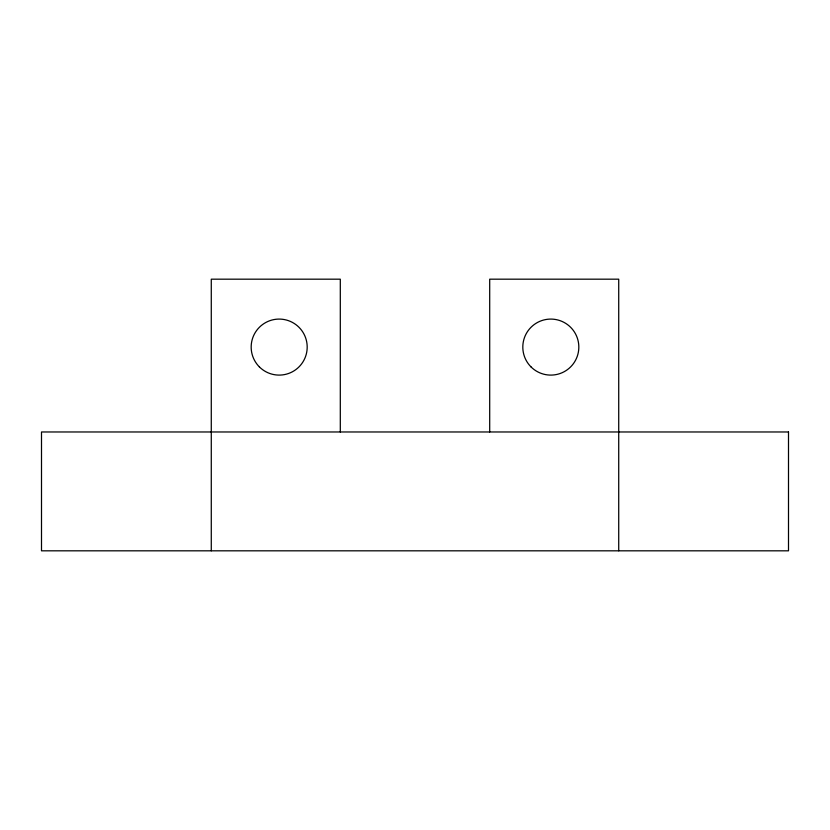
<?xml version="1.0" encoding="UTF-8"?>
<svg xmlns="http://www.w3.org/2000/svg" width="830" height="830" viewBox="0 0 830 830"><rect width="100%" height="100%" fill="white"/><g stroke="black" fill="none" stroke-linecap="round" stroke-linejoin="round"><path stroke-width="1.25" d="M618.724 550.819L618.724 279.181L489.7 279.181L489.7 431.974M340.3 431.974L340.3 279.181L211.276 279.181L211.276 550.819M788.5 431.974L41.5 431.974L41.5 550.819L788.5 550.819L788.5 431.974M531.013 366.901A28.013 28.013 0 0 0 577.877 354.337A28.013 28.013 0 0 0 543.567 320.038A28.013 28.013 0 0 0 531.013 366.901M259.375 366.901A28.013 28.013 0 0 0 306.239 354.337A28.013 28.013 0 0 0 271.929 320.038A28.013 28.013 0 0 0 259.375 366.901"/></g></svg>
